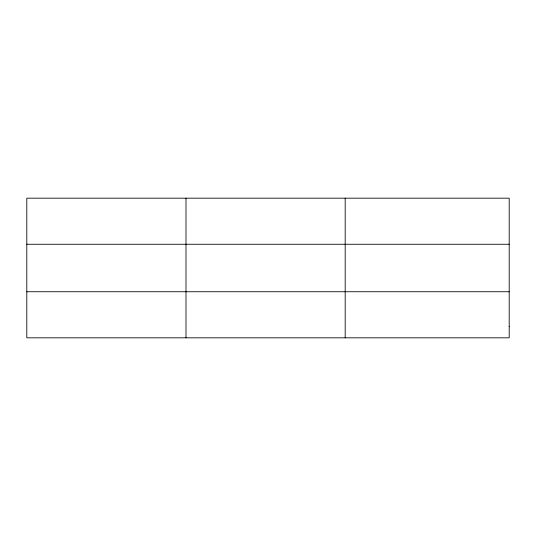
<?xml version="1.0" encoding="UTF-8"?>
<svg xmlns="http://www.w3.org/2000/svg" width="536" height="536" viewBox="0 0 536 536"><rect width="100%" height="100%" fill="white"/><g stroke="black" fill="none" stroke-linecap="round" stroke-linejoin="round"><path stroke-width="0.8" d="M345.184 198.173L345.184 337.827M26.8 244.262L509.2 244.262M26.8 291.738L509.2 291.738M185.992 198.173L185.992 337.827M509.2 326.303L509.2 337.827L26.8 337.827L26.8 198.173L509.2 198.173L509.2 326.303"/></g></svg>
